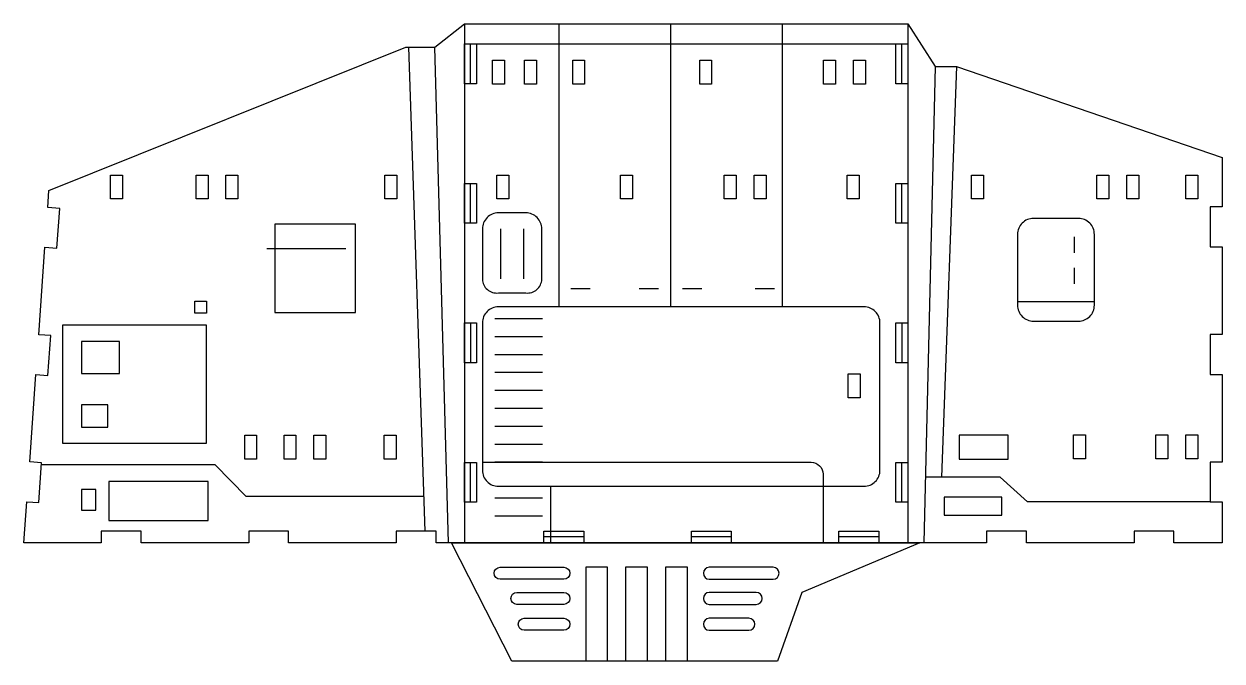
# Model space of a CAD drawing. Header units: centimetres. Extents: x 13 to 277, y -386 to -239.
# Drawn here: x 92.15 to 119.18, y -253.78 to -239.4 of the extents above; entities that cross this region are included whole.
import ezdxf

# ---------------------------------------------------------------- set-up
doc = ezdxf.new("R2010")
doc.units = ezdxf.units.CM
doc.header["$MEASUREMENT"] = 0
for name, color, linetype in [('corte', 1, 'Continuous'), ('corte interno', 6, 'Continuous'), ('detalhes', 2, 'Continuous'), ('engates', 5, 'Continuous')]:
    doc.layers.add(name, color=color, linetype=linetype)

msp = doc.modelspace()

# ---------------------------------------------------------------- linework, layer by layer
at = {"layer": 'corte'}
msp.add_lwpolyline([(101.448, -251.115), (101.448, -250.845), (100.548, -250.845), (100.548, -251.115), (98.118, -251.115), (98.118, -250.845), (97.218, -250.845), (97.218, -251.115), (94.788, -251.115), (94.788, -250.845), (93.888, -250.845), (93.888, -251.115), (92.145, -251.115), (92.211, -250.183), (92.481, -250.202), (92.544, -249.305), (92.275, -249.286), (92.415, -247.311), (92.684, -247.33), (92.748, -246.432), (92.479, -246.413), (92.619, -244.438), (92.888, -244.457), (92.952, -243.559), (92.683, -243.54), (92.71, -243.156), (100.762, -239.92), (101.418, -239.92), (102.087, -239.395), (112.094, -239.395), (112.708, -240.357), (113.19, -240.357), (119.185, -242.413), (119.185, -243.528), (118.915, -243.528), (118.915, -244.428), (119.185, -244.428), (119.185, -246.408), (118.915, -246.408), (118.915, -247.308), (119.185, -247.308), (119.185, -249.288), (118.915, -249.288), (118.915, -250.188), (119.185, -250.188), (119.185, -251.115), (118.098, -251.115), (118.098, -250.845), (117.198, -250.845), (117.198, -251.115), (114.768, -251.115), (114.768, -250.845), (113.868, -250.845), (113.868, -251.115), (112.367, -251.115), (109.7, -252.231), (109.154, -253.781), (103.157, -253.781), (101.797, -251.115)], close=True, dxfattribs=at)
at = {"layer": 'corte interno'}
for p, q in [((102.222, -240.745), (102.222, -239.845)), ((111.959, -240.745), (111.959, -239.845)), ((102.222, -243.895), (102.222, -242.995)), ((111.959, -243.895), (111.959, -242.995)), ((102.222, -246.145), (102.222, -247.045)), ((111.959, -246.145), (111.959, -247.045)), ((102.222, -250.195), (102.222, -249.295)), ((111.959, -250.195), (111.959, -249.295)), ((104.778, -250.98), (103.878, -250.98)), ((108.108, -250.98), (107.208, -250.98)), ((111.438, -250.98), (110.538, -250.98))]:
    msp.add_line(p, q, dxfattribs=at)
at = {"layer": 'detalhes'}
for p, q in [((102.087, -239.395), (102.087, -251.115)), ((104.217, -239.395), (104.217, -245.784)), ((106.737, -239.395), (106.737, -245.784)), ((109.257, -239.395), (109.257, -245.784)), ((112.094, -239.395), (112.094, -251.115)), ((101.203, -250.845), (100.833, -239.92)), ((101.727, -251.115), (101.418, -239.92)), ((102.087, -239.845), (112.094, -239.845)), ((112.708, -240.357), (112.454, -251.115)), ((113.19, -240.357), (112.85, -249.627)), ((102.897, -244.022), (102.897, -245.154)), ((103.427, -245.154), (103.427, -244.022)), ((115.854, -244.561), (115.854, -244.201)), ((99.408, -244.473), (97.628, -244.473)), ((115.854, -245.262), (115.854, -244.902)), ((116.304, -245.667), (114.57, -245.667)), ((103.851, -246.054), (102.771, -246.054)), ((103.851, -246.459), (102.771, -246.459)), ((103.851, -246.864), (102.771, -246.864)), ((103.851, -247.269), (102.771, -247.269)), ((103.851, -247.674), (102.771, -247.674)), ((103.851, -248.079), (102.771, -248.079)), ((103.851, -248.484), (102.771, -248.484)), ((103.851, -248.889), (102.771, -248.889)), ((103.851, -249.294), (102.771, -249.294)), ((96.463, -249.352), (92.541, -249.352)), ((97.162, -250.063), (96.463, -249.352)), ((104.032, -249.834), (104.032, -251.115)), ((114.179, -249.627), (112.489, -249.627)), ((114.794, -250.188), (114.179, -249.627)), ((101.176, -250.063), (97.162, -250.063)), ((103.851, -250.104), (102.771, -250.104)), ((118.915, -250.188), (114.794, -250.188)), ((103.851, -250.509), (102.771, -250.509)), ((112.367, -251.115), (101.797, -251.115)), ((101.797, -251.115), (112.367, -251.115))]:
    msp.add_line(p, q, dxfattribs=at)
for points in [[(102.72, -240.752), (102.72, -240.212), (102.99, -240.212), (102.99, -240.752)], [(103.44, -240.752), (103.44, -240.212), (103.71, -240.212), (103.71, -240.752)], [(104.529, -240.752), (104.529, -240.212), (104.799, -240.212), (104.799, -240.752)], [(107.396, -240.752), (107.396, -240.212), (107.666, -240.212), (107.666, -240.752)], [(110.19, -240.752), (110.19, -240.212), (110.46, -240.212), (110.46, -240.752)], [(110.865, -240.752), (110.865, -240.212), (111.135, -240.212), (111.135, -240.752)], [(94.097, -243.347), (94.097, -242.807), (94.367, -242.807), (94.367, -243.347)], [(96.029, -243.347), (96.029, -242.807), (96.299, -242.807), (96.299, -243.347)], [(96.704, -243.347), (96.704, -242.807), (96.974, -242.807), (96.974, -243.347)], [(100.289, -243.347), (100.289, -242.807), (100.559, -242.807), (100.559, -243.347)], [(102.819, -243.347), (102.819, -242.807), (103.089, -242.807), (103.089, -243.347)], [(105.611, -243.347), (105.611, -242.807), (105.881, -242.807), (105.881, -243.347)], [(107.948, -243.347), (107.948, -242.807), (108.218, -242.807), (108.218, -243.347)], [(108.623, -243.347), (108.623, -242.807), (108.893, -242.807), (108.893, -243.347)], [(110.726, -243.347), (110.726, -242.807), (110.996, -242.807), (110.996, -243.347)], [(113.532, -243.347), (113.532, -242.807), (113.802, -242.807), (113.802, -243.347)], [(116.36, -243.347), (116.36, -242.807), (116.63, -242.807), (116.63, -243.347)], [(117.035, -243.347), (117.035, -242.807), (117.305, -242.807), (117.305, -243.347)], [(118.369, -243.347), (118.369, -242.807), (118.639, -242.807), (118.639, -243.347)], [(99.629, -243.916), (97.808, -243.916), (97.808, -245.911), (99.629, -245.911)], [(96.268, -245.923), (95.998, -245.923), (95.998, -245.653), (96.268, -245.653)], [(96.268, -246.193), (93.015, -246.193), (93.015, -248.859), (96.268, -248.859)], [(94.304, -246.566), (93.443, -246.566), (93.443, -247.29), (94.304, -247.29)], [(110.744, -247.836), (110.744, -247.296), (111.014, -247.296), (111.014, -247.836)], [(94.04, -247.996), (93.443, -247.996), (93.443, -248.498), (94.04, -248.498)], [(97.127, -249.22), (97.127, -248.68), (97.397, -248.68), (97.397, -249.22)], [(98.014, -249.22), (98.014, -248.68), (98.284, -248.68), (98.284, -249.22)], [(98.689, -249.22), (98.689, -248.68), (98.959, -248.68), (98.959, -249.22)], [(100.273, -249.22), (100.273, -248.68), (100.543, -248.68), (100.543, -249.22)], [(114.359, -248.68), (113.253, -248.68), (113.253, -249.222), (114.359, -249.222)], [(115.83, -249.215), (115.83, -248.675), (116.1, -248.675), (116.1, -249.215)], [(117.694, -249.215), (117.694, -248.675), (117.964, -248.675), (117.964, -249.215)], [(118.369, -249.215), (118.369, -248.675), (118.639, -248.675), (118.639, -249.215)], [(96.305, -249.727), (94.06, -249.727), (94.06, -250.609), (96.305, -250.609)], [(93.768, -249.905), (93.44, -249.905), (93.44, -250.372), (93.768, -250.372)], [(114.217, -250.082), (112.912, -250.082), (112.912, -250.487), (114.217, -250.487)]]:
    msp.add_lwpolyline(points, close=True, dxfattribs=at)
for points in [[(103.472, -243.662), (102.852, -243.662, 0.414214), (102.492, -244.022), (102.492, -245.159, 0.443852), (102.852, -245.469), (103.472, -245.469, 0.443852), (103.832, -245.159), (103.832, -244.022, 0.414214)], [(115.944, -243.786), (114.929, -243.786, 0.414214), (114.569, -244.146), (114.569, -245.746, 0.414214), (114.929, -246.106), (115.944, -246.106, 0.414214), (116.304, -245.746), (116.304, -244.146, 0.414214)], [(111.105, -245.784), (102.852, -245.784, 0.414214), (102.492, -246.144), (102.492, -249.474, 0.414214), (102.852, -249.834), (111.105, -249.834, 0.414214), (111.465, -249.474), (111.465, -246.144, 0.414214)], [(102.89, -251.664), (104.33, -251.664, -1), (104.33, -251.934), (102.89, -251.934, -1)], [(109.053, -251.664), (107.613, -251.664, 1), (107.613, -251.934), (109.053, -251.934, 1)], [(103.27, -252.232), (104.33, -252.232, -1), (104.33, -252.502), (103.27, -252.502, -1)], [(108.673, -252.232), (107.613, -252.232, 1), (107.613, -252.502), (108.673, -252.502, 1)], [(103.435, -253.086, -1), (103.435, -252.816), (104.33, -252.816, -1), (104.33, -253.086)], [(108.508, -253.086, 1), (108.508, -252.816), (107.613, -252.816, 1), (107.613, -253.086)]]:
    msp.add_lwpolyline(points, format="xyb", close=True, dxfattribs=at)
for points in [[(104.921, -245.379), (104.487, -245.379)], [(106.467, -245.379), (106.033, -245.379)], [(107.441, -245.379), (107.007, -245.379)], [(109.085, -245.379), (108.651, -245.379)], [(105.318, -253.781), (105.318, -251.664), (104.825, -251.664), (104.825, -253.781)], [(106.218, -253.781), (106.218, -251.664), (105.725, -251.664), (105.725, -253.781)], [(107.118, -253.781), (107.118, -251.664), (106.625, -251.664), (106.625, -253.781)]]:
    msp.add_lwpolyline(points, dxfattribs=at)
msp.add_lwpolyline([(102.504, -249.294), (109.911, -249.294, -0.414214), (110.181, -249.564), (110.181, -251.115)], format="xyb", dxfattribs=at)
at = {"layer": 'engates'}
for points in [[(102.357, -240.745), (102.087, -240.745), (102.087, -239.845), (102.357, -239.845)], [(112.094, -240.745), (111.824, -240.745), (111.824, -239.845), (112.094, -239.845)], [(102.357, -243.895), (102.087, -243.895), (102.087, -242.995), (102.357, -242.995)], [(112.094, -243.895), (111.824, -243.895), (111.824, -242.995), (112.094, -242.995)], [(102.357, -247.045), (102.087, -247.045), (102.087, -246.145), (102.357, -246.145)], [(112.094, -247.045), (111.824, -247.045), (111.824, -246.145), (112.094, -246.145)], [(102.357, -250.195), (102.087, -250.195), (102.087, -249.295), (102.357, -249.295)], [(112.094, -250.195), (111.824, -250.195), (111.824, -249.295), (112.094, -249.295)], [(104.778, -251.115), (103.878, -251.115), (103.878, -250.845), (104.778, -250.845)], [(108.108, -251.115), (107.208, -251.115), (107.208, -250.845), (108.108, -250.845)], [(111.438, -251.115), (110.538, -251.115), (110.538, -250.845), (111.438, -250.845)]]:
    msp.add_lwpolyline(points, close=True, dxfattribs=at)

doc.saveas('drawing.dxf')
